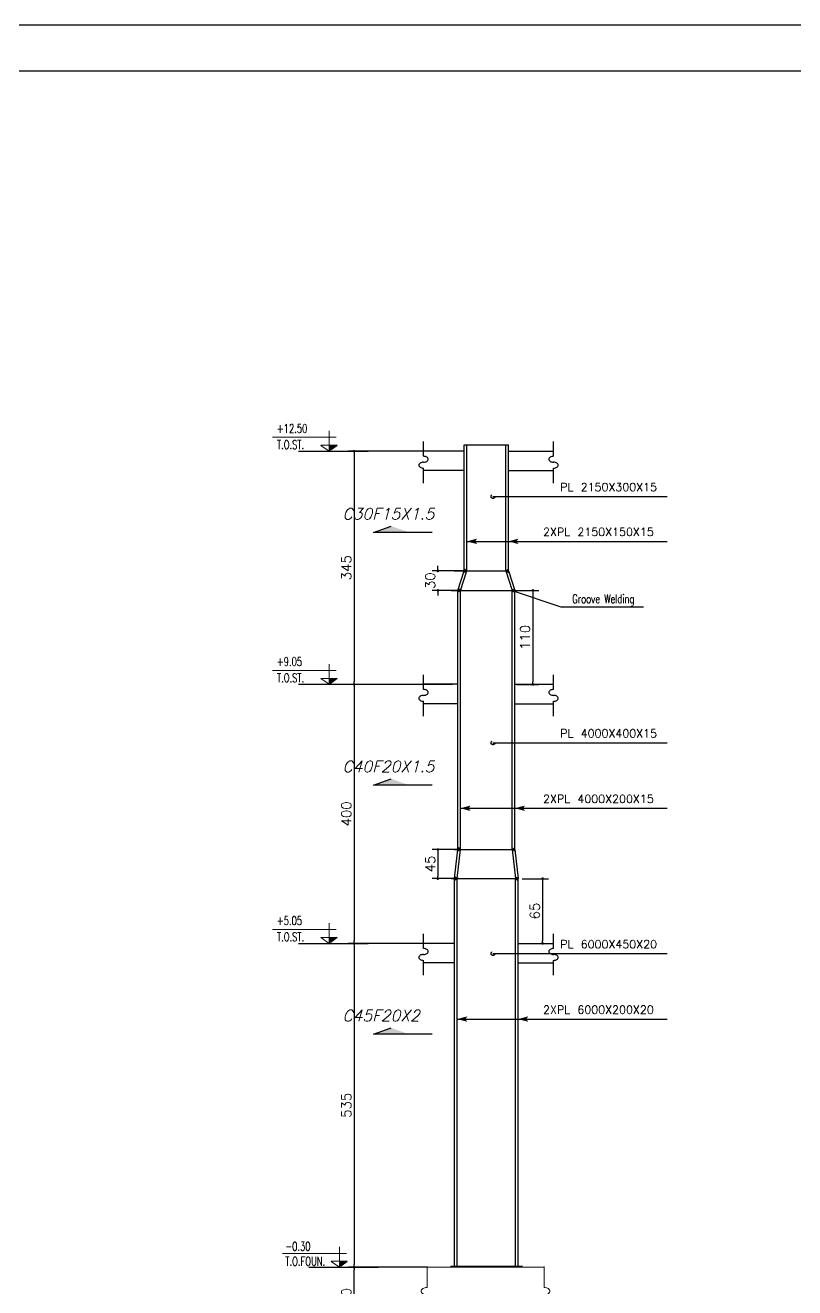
# Model space of a CAD drawing. Header units: inches. Extents: x 1387 to 2676, y -3005 to -2136.
# Drawn here: x 2524.28 to 2548.03, y -2540.62 to -2501.63 of the extents above; entities that cross this region are included whole.
import ezdxf

# ---------------------------------------------------------------- set-up
doc = ezdxf.new("R2010")
doc.units = ezdxf.units.IN
doc.header["$MEASUREMENT"] = 0
doc.linetypes.add('HIDDEN', pattern=[0.375, 0.25, -0.125])
for name, color, linetype in [('1', 1, 'Continuous'), ('1R', 1, 'Continuous'), ('2H', 2, 'HIDDEN'), ('2Y', 2, 'Continuous'), ('3', 3, 'HIDDEN'), ('3G', 3, 'Continuous'), ('COL-2', 3, 'Continuous'), ('D', 1, 'Continuous'), ('DIM', 8, 'Continuous'), ('lateral brace', 5, 'Continuous'), ('Layer4', 118, 'Continuous'), ('LEVEL', 3, 'HIDDEN'), ('TXT', 3, 'Continuous')]:
    doc.layers.add(name, color=color, linetype=linetype)
doc.layers.add('2', color=2, linetype='Continuous', lineweight=9)
doc.styles.add('ITALICT', font='italict')
doc.styles.add('ROMANC', font='TXT.shx')
doc.styles.add('ROMANS', font='ROMANS')
doc.styles.add('ROMANT', font='romant')
doc.dimstyles.new('1-100', dxfattribs={"dimtxt": 0.3, "dimasz": 0.08, "dimexe": 0.18, "dimexo": 0.0625, "dimgap": 0.09, "dimtad": 1, "dimdec": 0, "dimlfac": 1000, "dimdsep": 46, "dimtxsty": 'ROMANT', "dimblk": 'DOT', "dimcen": 0.09, "dimclrd": 1, "dimclre": 1, "dimclrt": 3, "dimadec": 0, "dimazin": 0, "dimtfac": 1, "dimtdec": 0, "dimtix": 1, "dimtofl": 0, "dimtmove": 2, "dimatfit": 3, "dimldrblk": 'DOT', "dimfxl": 1, "dimtolj": 1, "dimarcsym": 0})

# ---------------------------------------------------------------- blocks, each defined once
blk = doc.blocks.new('DOT')
at = {"layer": 'DIM', "color": 0, "linetype": 'ByBlock'}
blk.add_line((-0.5, 0), (-1, 0), dxfattribs=at)
at = {"layer": 'DIM', "color": 0, "linetype": 'ByBlock', "const_width": 0.5}
blk.add_lwpolyline([(-0.25, 0, 1), (0.25, 0, 1)], format="xyb", close=True, dxfattribs=at)
blk = doc.blocks.new('*D292')
at = {"layer": 'D', "color": 1, "lineweight": -2, "transparency": 16777216}
for p, q in [((2537.467, -2529.986), (2534.251, -2529.986)), ((2534.431, -2530.066), (2534.431, -2539.906)), ((2536.691, -2539.986), (2534.251, -2539.986))]:
    blk.add_line(p, q, dxfattribs=at)
at = {"layer": 'Defpoints', "color": 0, "transparency": 16777216}
for p in [(2537.53, -2529.986), (2534.431, -2539.986), (2536.753, -2539.986)]:
    blk.add_point(p, dxfattribs=at)
at = {"layer": 'D', "color": 1, "lineweight": -2, "transparency": 16777216, "xscale": 0.08, "yscale": 0.08, "zscale": 0.08}
for p, rotation in [((2534.431, -2529.986), 90), ((2534.431, -2539.986), 270)]:
    blk.add_blockref('DOT', p, dxfattribs=dict(at, rotation=rotation))
at = {"layer": 'D', "color": 2, "transparency": 16777216, "insert": (2534.191, -2534.986), "char_height": 0.3, "attachment_point": 5, "rotation": 90, "style": 'ROMANS'}
blk.add_mtext('\\A1;535', dxfattribs=at)
blk = doc.blocks.new('_Dot')
at = {"layer": 'DIM', "color": 0, "lineweight": -2}
blk.add_line((-0.5, 0), (-1, 0), dxfattribs=at)
at = {"layer": 'DIM', "color": 0, "const_width": 0.5}
blk.add_lwpolyline([(-0.25, 0, 1), (0.25, 0, 1)], format="xyb", close=True, dxfattribs=at)
blk = doc.blocks.new('ss')
at = {"layer": '2'}
for p, q in [((0, 0.137), (0, 0.514)), ((0, -0.137), (0, -0.674))]:
    blk.add_line(p, q, dxfattribs=at)
for points in [[(0, 0, -0.064661), (-0.043, 0.006, -0.077521), (-0.076, 0.02, -0.107173), (-0.1, 0.044, -0.145), (-0.107, 0.069, -0.145), (-0.1, 0.093, -0.107173), (-0.076, 0.117, -0.077521), (-0.043, 0.131, -0.064661), (0, 0.137, -0.064661)], [(0, -0.137, 0.064661), (0.043, -0.131, 0.077521), (0.076, -0.117, 0.107173), (0.1, -0.093, 0.145), (0.107, -0.069, 0.145), (0.1, -0.044, 0.107173), (0.076, -0.02, 0.077521), (0.043, -0.006, 0.064661), (0, 0, 0.064661)]]:
    blk.add_lwpolyline(points, format="xyb", dxfattribs=at)
blk = doc.blocks.new('*D293')
at = {"layer": 'D', "color": 1, "lineweight": -2, "transparency": 16777216}
for p, q in [((2534.873, -2539.986), (2534.251, -2539.986)), ((2534.431, -2541.706), (2534.431, -2540.066)), ((2534.908, -2541.786), (2534.251, -2541.786))]:
    blk.add_line(p, q, dxfattribs=at)
at = {"layer": 'Defpoints', "color": 0, "transparency": 16777216}
for p in [(2534.431, -2539.986), (2534.936, -2539.986), (2534.97, -2541.786)]:
    blk.add_point(p, dxfattribs=at)
at = {"layer": 'D', "color": 1, "lineweight": -2, "transparency": 16777216, "xscale": 0.08, "yscale": 0.08, "zscale": 0.08}
for p, rotation in [((2534.431, -2539.986), 90), ((2534.431, -2541.786), 270)]:
    blk.add_blockref('DOT', p, dxfattribs=dict(at, rotation=rotation))
at = {"layer": 'D', "color": 2, "transparency": 16777216, "insert": (2534.191, -2540.886), "char_height": 0.3, "attachment_point": 5, "rotation": 90, "style": 'ROMANS'}
blk.add_mtext('\\A1;80', dxfattribs=at)
blk = doc.blocks.new('*D295')
at = {"layer": 'D', "color": 1, "lineweight": -2, "transparency": 16777216}
for p, q in [((2537.467, -2521.986), (2534.251, -2521.986)), ((2534.431, -2522.066), (2534.431, -2529.906)), ((2536.691, -2529.986), (2534.251, -2529.986))]:
    blk.add_line(p, q, dxfattribs=at)
at = {"layer": 'Defpoints', "color": 0, "transparency": 16777216}
for p in [(2537.53, -2521.986), (2534.431, -2529.986), (2536.753, -2529.986)]:
    blk.add_point(p, dxfattribs=at)
at = {"layer": 'D', "color": 1, "lineweight": -2, "transparency": 16777216, "xscale": 0.08, "yscale": 0.08, "zscale": 0.08}
for p, rotation in [((2534.431, -2521.986), 90), ((2534.431, -2529.986), 270)]:
    blk.add_blockref('DOT', p, dxfattribs=dict(at, rotation=rotation))
at = {"layer": 'D', "color": 2, "transparency": 16777216, "insert": (2534.191, -2525.986), "char_height": 0.3, "attachment_point": 5, "rotation": 90, "style": 'ROMANS'}
blk.add_mtext('\\A1;400', dxfattribs=at)
blk = doc.blocks.new('*D289')
at = {"layer": 'D', "color": 1, "lineweight": -2, "transparency": 16777216}
for p, q in [((2537.467, -2514.786), (2534.251, -2514.786)), ((2534.431, -2514.866), (2534.431, -2521.906)), ((2536.691, -2521.986), (2534.251, -2521.986))]:
    blk.add_line(p, q, dxfattribs=at)
at = {"layer": 'Defpoints', "color": 0, "transparency": 16777216}
for p in [(2537.53, -2514.786), (2534.431, -2521.986), (2536.753, -2521.986)]:
    blk.add_point(p, dxfattribs=at)
at = {"layer": 'D', "color": 1, "lineweight": -2, "transparency": 16777216, "xscale": 0.08, "yscale": 0.08, "zscale": 0.08}
for p, rotation in [((2534.431, -2514.786), 90), ((2534.431, -2521.986), 270)]:
    blk.add_blockref('DOT', p, dxfattribs=dict(at, rotation=rotation))
at = {"layer": 'D', "color": 2, "transparency": 16777216, "insert": (2534.191, -2518.386), "char_height": 0.3, "attachment_point": 5, "rotation": 90, "style": 'ROMANS'}
blk.add_mtext('\\A1;345', dxfattribs=at)
blk = doc.blocks.new('*D290')
at = {"layer": 'D', "color": 1, "lineweight": -2, "transparency": 16777216}
for p, q in [((2537.666, -2527.086), (2536.838, -2527.086)), ((2537.018, -2527.166), (2537.018, -2527.906)), ((2537.655, -2527.986), (2536.838, -2527.986))]:
    blk.add_line(p, q, dxfattribs=at)
at = {"layer": 'Defpoints', "color": 0, "transparency": 16777216}
for p in [(2537.729, -2527.086, -0.001), (2537.018, -2527.986), (2537.717, -2527.986, -0.015)]:
    blk.add_point(p, dxfattribs=at)
at = {"layer": 'D', "color": 1, "lineweight": -2, "transparency": 16777216, "xscale": 0.08, "yscale": 0.08, "zscale": 0.08}
for p, rotation in [((2537.018, -2527.086), 90), ((2537.018, -2527.986), 270)]:
    blk.add_blockref('DOT', p, dxfattribs=dict(at, rotation=rotation))
at = {"layer": 'D', "color": 2, "transparency": 16777216, "insert": (2536.778, -2527.536), "char_height": 0.3, "attachment_point": 5, "rotation": 90, "style": 'ROMANS'}
blk.add_mtext('\\A1;45', dxfattribs=at)
blk = doc.blocks.new('*D291')
at = {"layer": 'D', "color": 1, "lineweight": -2, "transparency": 16777216}
for p, q in [((2539.613, -2527.987), (2540.428, -2527.987)), ((2540.248, -2528.067), (2540.248, -2529.906)), ((2539.752, -2529.986), (2540.428, -2529.986))]:
    blk.add_line(p, q, dxfattribs=at)
at = {"layer": 'Defpoints', "color": 0, "transparency": 16777216}
for p in [(2539.55, -2527.987), (2539.69, -2529.986), (2540.248, -2529.986)]:
    blk.add_point(p, dxfattribs=at)
at = {"layer": 'D', "color": 1, "lineweight": -2, "transparency": 16777216, "xscale": 0.08, "yscale": 0.08, "zscale": 0.08}
for p, rotation in [((2540.248, -2527.987), 90), ((2540.248, -2529.986), 270)]:
    blk.add_blockref('DOT', p, dxfattribs=dict(at, rotation=rotation))
at = {"layer": 'D', "color": 2, "transparency": 16777216, "insert": (2540.008, -2528.986), "char_height": 0.3, "attachment_point": 5, "rotation": 90, "style": 'ROMANS'}
blk.add_mtext('\\A1;65', dxfattribs=at)
blk = doc.blocks.new('*D297')
at = {"layer": 'D', "color": 1, "lineweight": -2, "transparency": 16777216}
for p, q in [((2539.172, -2519.085), (2540.128, -2519.085)), ((2539.948, -2519.165), (2539.948, -2521.906)), ((2539.452, -2521.986), (2540.128, -2521.986))]:
    blk.add_line(p, q, dxfattribs=at)
at = {"layer": 'Defpoints', "color": 0, "transparency": 16777216}
for p in [(2539.109, -2519.085, -0.004), (2539.39, -2521.986), (2539.948, -2521.986)]:
    blk.add_point(p, dxfattribs=at)
at = {"layer": 'D', "color": 1, "lineweight": -2, "transparency": 16777216, "xscale": 0.08, "yscale": 0.08, "zscale": 0.08}
for p, rotation in [((2539.948, -2519.085), 90), ((2539.948, -2521.986), 270)]:
    blk.add_blockref('DOT', p, dxfattribs=dict(at, rotation=rotation))
at = {"layer": 'D', "color": 2, "transparency": 16777216, "insert": (2539.708, -2520.535), "char_height": 0.3, "attachment_point": 5, "rotation": 90, "style": 'ROMANS'}
blk.add_mtext('\\A1;110', dxfattribs=at)
blk = doc.blocks.new('*D296')
at = {"layer": 'D', "color": 1, "lineweight": -2, "transparency": 16777216}
for p, q in [((2537.866, -2518.485), (2536.838, -2518.485)), ((2537.018, -2518.405), (2537.018, -2518.325)), ((2537.755, -2519.085), (2536.838, -2519.085)), ((2537.018, -2519.165), (2537.018, -2519.245))]:
    blk.add_line(p, q, dxfattribs=at)
at = {"layer": 'Defpoints', "color": 0, "transparency": 16777216}
for p in [(2537.929, -2518.485), (2537.018, -2519.085), (2537.817, -2519.085, 0.001)]:
    blk.add_point(p, dxfattribs=at)
at = {"layer": 'D', "color": 1, "lineweight": -2, "transparency": 16777216, "xscale": 0.08, "yscale": 0.08, "zscale": 0.08}
for p, rotation in [((2537.018, -2518.485), 270), ((2537.018, -2519.085), 90)]:
    blk.add_blockref('DOT', p, dxfattribs=dict(at, rotation=rotation))
at = {"layer": 'D', "color": 2, "transparency": 16777216, "insert": (2536.778, -2518.785), "char_height": 0.3, "attachment_point": 5, "rotation": 90, "style": 'ROMANS'}
blk.add_mtext('\\A1;30', dxfattribs=at)

msp = doc.modelspace()

# ---------------------------------------------------------------- hatches: boundary and pattern name
at = {"layer": '1R'}
h = msp.add_hatch(color=256, dxfattribs=at)
h.dxf.hatch_style = 1
h.paths.add_polyline_path([(2537.829621, -2518.428353), (2537.829621, -2518.485482), (2537.909621, -2518.485482)])
h.paths.add_polyline_path([(2537.909621, -2518.485482), (2537.829621, -2518.485482), (2537.812468, -2518.53694)])
h = msp.add_hatch(color=256, dxfattribs=at)
h.dxf.hatch_style = 1
h.paths.add_polyline_path([(2539.189621, -2518.428353), (2539.189621, -2518.485482), (2539.109621, -2518.485482)])
h.paths.add_polyline_path([(2539.109621, -2518.485482), (2539.189621, -2518.485482), (2539.204567, -2518.530318)])
h = msp.add_hatch(color=256, dxfattribs=at)
h.dxf.hatch_style = 1
h.paths.add_polyline_path([(2537.652648, -2519.039429), (2537.629621, -2519.085482), (2537.709621, -2519.085482)])
h.paths.add_polyline_path([(2537.709621, -2519.085482), (2537.629621, -2519.085482), (2537.629621, -2519.142611)])
h = msp.add_hatch(color=256, dxfattribs=at)
h.dxf.hatch_style = 1
h.paths.add_polyline_path([(2539.378854, -2519.037029), (2539.389621, -2519.085482), (2539.309621, -2519.085482)])
h.paths.add_polyline_path([(2539.309621, -2519.085482), (2539.389621, -2519.085482), (2539.389621, -2519.142611)])
h = msp.add_hatch(color=256, dxfattribs=at)
h.dxf.hatch_style = 1
h.paths.add_polyline_path([(2537.629621, -2527.028372), (2537.629621, -2527.085501), (2537.709621, -2527.085501)])
h.paths.add_polyline_path([(2537.709621, -2527.085501), (2537.629621, -2527.085501), (2537.623764, -2527.138215)])
h = msp.add_hatch(color=256, dxfattribs=at)
h.dxf.hatch_style = 1
h.paths.add_polyline_path([(2539.389621, -2527.028373), (2539.389621, -2527.085502), (2539.309621, -2527.085502)])
h.paths.add_polyline_path([(2539.309621, -2527.085502), (2539.389621, -2527.085502), (2539.394725, -2527.131431)])
h = msp.add_hatch(color=256, dxfattribs=at)
h.dxf.hatch_style = 1
h.paths.add_polyline_path([(2537.552648, -2527.939448), (2537.529621, -2527.985501), (2537.609621, -2527.985501)])
h.paths.add_polyline_path([(2537.609621, -2527.985501), (2537.529621, -2527.985501), (2537.529621, -2528.04263)])
h = msp.add_hatch(color=256, dxfattribs=at)
h.dxf.hatch_style = 1
h.paths.add_polyline_path([(2539.466739, -2527.939736), (2539.489621, -2527.985501), (2539.409621, -2527.985501)])
h.paths.add_polyline_path([(2539.409621, -2527.985501), (2539.489621, -2527.985501), (2539.489621, -2528.04263)])
at = {"layer": 'COL-2'}
msp.add_hatch(color=256, dxfattribs=at).paths.add_polyline_path([(2539.622112, -2539.950401), (2537.418112, -2539.950401), (2537.418112, -2539.985501), (2539.622287, -2539.985501)])

# ---------------------------------------------------------------- linework, layer by layer
at = {"layer": '1'}
for p, q in [((2538.715928, -2516.184585), (2544.091936, -2516.184585)), ((2537.909621, -2517.570257, 0.013188), (2544.091936, -2517.570256)), ((2538.715928, -2523.790642), (2544.091936, -2523.790642)), ((2537.709621, -2525.812715, 0.013615), (2544.091936, -2525.812714)), ((2538.715928, -2530.301193), (2544.091936, -2530.301193)), ((2537.609621, -2532.323265), (2544.091936, -2532.323265))]:
    msp.add_line(p, q, dxfattribs=at)
msp.add_lwpolyline([(2499.777786, -2559.680668), (2581.046137, -2559.680668), (2581.046137, -2503.047672), (2499.777786, -2503.047672)], close=True, dxfattribs=at)
at = {"layer": '1R'}
for p, q in [((2537.529621, -2518.485482, -0.006667), (2538.889621, -2518.485482, -0.006667)), ((2537.909621, -2518.485482, 0.008333), (2537.812468, -2518.53694, -0.006667)), ((2537.909621, -2518.485482, 0.008333), (2537.829621, -2518.428353, 0.008333)), ((2537.829621, -2518.485482, 0.008333), (2539.189621, -2518.485482, -0.006667)), ((2539.109621, -2518.485482, 0.008333), (2539.189621, -2518.428353, 0.008333)), ((2539.109621, -2518.485482, 0.008333), (2539.204567, -2518.530318, -0.006667)), ((2537.429621, -2519.085482, -0.006667), (2539.289621, -2519.085482, -0.005917)), ((2537.429621, -2519.085482, -0.006667), (2539.289621, -2519.085482, -0.005917)), ((2537.429621, -2519.085482, -0.006667), (2539.089621, -2519.085482, -0.005917)), ((2537.429621, -2519.085482, -0.006667), (2539.089621, -2519.085482, -0.005917)), ((2537.629621, -2519.085482, 0.009083), (2539.389621, -2519.085482, -0.005917)), ((2537.709621, -2519.085482, 0.009083), (2537.629621, -2519.142611, 0.009083)), ((2537.709621, -2519.085482, 0.024083), (2537.629621, -2519.142611, 0.024083)), ((2537.709621, -2519.085482, 0.024083), (2537.652648, -2519.039429, 0.009083)), ((2540.817743, -2519.60105, -0.006667), (2539.289621, -2519.085482, -0.005917)), ((2539.309621, -2519.085482, -0.005917), (2539.378853, -2519.037025, -0.005957)), ((2539.309621, -2519.085482, -0.005917), (2539.389621, -2519.142611, -0.005917)), ((2543.365008, -2519.60105, -0.006667), (2540.817743, -2519.60105, -0.006667)), ((2537.529621, -2527.085501), (2538.889621, -2527.085501)), ((2537.709621, -2527.085501, 0.014186), (2537.623764, -2527.138215, -0.000766)), ((2537.709621, -2527.085501, 0.014186), (2537.629621, -2527.028372, 0.014186)), ((2537.629621, -2527.085501, 0.014186), (2539.389621, -2527.085513, -0.000814)), ((2539.309621, -2527.085502, 0.014186), (2539.389621, -2527.028373, 0.014186)), ((2539.309621, -2527.085502, 0.014186), (2539.394725, -2527.131431, -0.000772)), ((2537.429621, -2527.985501), (2539.389621, -2527.985501)), ((2537.429621, -2527.985501), (2539.389621, -2527.985501)), ((2537.429621, -2527.985501), (2539.189621, -2527.985501)), ((2537.429621, -2527.985501), (2539.189621, -2527.985501)), ((2537.529621, -2527.985501), (2539.489621, -2527.985501)), ((2537.609621, -2527.985501), (2537.529621, -2528.04263)), ((2537.609621, -2527.985501, 0.015), (2537.529621, -2528.04263, 0.015)), ((2537.609621, -2527.985501, 0.015), (2537.552648, -2527.939448)), ((2539.409621, -2527.985501), (2539.466739, -2527.939736)), ((2539.409621, -2527.985501), (2539.489621, -2528.04263))]:
    msp.add_line(p, q, dxfattribs=at)
at = {"layer": '2'}
for p, q in [((2533.664451, -2514.785501), (2533.664451, -2514.161071)), ((2533.877297, -2514.357387), (2531.905644, -2514.357387)), ((2533.664451, -2514.785501), (2533.404406, -2514.605338)), ((2533.404473, -2514.600628), (2533.904559, -2514.600628)), ((2533.664451, -2521.985501), (2533.664451, -2521.361071)), ((2533.877297, -2521.557387), (2531.905644, -2521.557387)), ((2533.664451, -2521.985501), (2533.404406, -2521.805338)), ((2533.404473, -2521.800628), (2533.904559, -2521.800628)), ((2533.877297, -2529.557387), (2531.905644, -2529.557387)), ((2533.664451, -2529.985501), (2533.664451, -2529.361071)), ((2533.664451, -2529.985501), (2533.404406, -2529.805338)), ((2533.404473, -2529.800628), (2533.904559, -2529.800628)), ((2534.189538, -2539.557387), (2532.217884, -2539.557387)), ((2533.976692, -2539.985501), (2533.976692, -2539.361071)), ((2533.976692, -2539.985501), (2533.716647, -2539.805338)), ((2533.716713, -2539.800628), (2534.2168, -2539.800628)), ((2536.682603, -2539.985501), (2540.292832, -2539.985501)), ((2537.418112, -2539.950401), (2539.622112, -2539.950401))]:
    msp.add_line(p, q, dxfattribs=at)
at = {"layer": '2H'}
for p, q in [((2533.904493, -2514.605338), (2533.664451, -2514.785501)), ((2533.904493, -2521.805338), (2533.664451, -2521.985501)), ((2533.904493, -2529.805338), (2533.664451, -2529.985501)), ((2534.216733, -2539.805338), (2533.976692, -2539.985501))]:
    msp.add_line(p, q, dxfattribs=at)
at = {"layer": '2Y'}
for p, q in [((2536.572883, -2514.943948), (2536.572883, -2514.488325)), ((2540.585012, -2514.943948), (2540.585012, -2514.488325)), ((2536.572883, -2515.769895), (2536.572883, -2515.30931)), ((2540.585012, -2515.769895), (2540.585012, -2515.30931)), ((2536.572883, -2522.143948), (2536.572883, -2521.688325)), ((2540.585012, -2522.143948), (2540.585012, -2521.688325)), ((2536.572883, -2522.969895), (2536.572883, -2522.50931)), ((2540.585012, -2522.969895), (2540.585012, -2522.50931)), ((2536.572883, -2530.143948), (2536.572883, -2529.688325)), ((2540.585012, -2530.143948), (2540.585012, -2529.688325)), ((2536.572883, -2530.969895), (2536.572883, -2530.50931)), ((2540.585012, -2530.969895), (2540.585012, -2530.50931))]:
    msp.add_line(p, q, dxfattribs=at)
for centre, radius, start, end in [((2536.555638, -2515.285119), 0.15625, 104.7985041, 122.5295396), ((2536.572883, -2515.350398), 0.223769, 90, 104.7985041), ((2536.572883, -2515.167717), 0.223769, 75.2014959, 90), ((2536.572883, -2514.90286), 0.223769, 270, 284.7985041), ((2536.590129, -2515.102438), 0.15625, 57.4704604, 75.2014959), ((2536.590129, -2514.968139), 0.15625, 284.7985041, 302.5295396), ((2536.616424, -2515.061211), 0.107352, 33.0015447, 57.4704604), ((2536.616424, -2515.009366), 0.107352, 302.5295396, 326.9984553), ((2536.656338, -2515.035289), 0.059758, 360, 33.0015447), ((2536.656338, -2515.035289), 0.059758, 326.9984553, 0), ((2540.501558, -2515.035289), 0.059758, 146.9984553, 180), ((2540.501558, -2515.035289), 0.059758, 180, 213.0015447), ((2540.541472, -2515.061211), 0.107352, 122.5295396, 146.9984553), ((2540.541472, -2515.009366), 0.107352, 213.0015447, 237.4704604), ((2540.567767, -2515.102438), 0.15625, 104.7985041, 122.5295396), ((2540.567767, -2514.968139), 0.15625, 237.4704604, 255.2014959), ((2540.585012, -2515.167717), 0.223769, 90, 104.7985041), ((2540.585012, -2514.90286), 0.223769, 255.2014959, 270), ((2540.585012, -2515.350398), 0.223769, 75.2014959, 90), ((2540.602258, -2515.285119), 0.15625, 57.4704604, 75.2014959), ((2536.489429, -2515.21797), 0.059758, 146.9984553, 180), ((2536.489429, -2515.21797), 0.059758, 180, 213.0015447), ((2536.529343, -2515.243892), 0.107352, 122.5295396, 146.9984553), ((2536.529343, -2515.192048), 0.107352, 213.0015447, 237.4704604), ((2536.555638, -2515.15082), 0.15625, 237.4704604, 255.2014959), ((2536.572883, -2515.085541), 0.223769, 255.2014959, 270), ((2540.585012, -2515.085541), 0.223769, 270, 284.7985041), ((2540.602258, -2515.15082), 0.15625, 284.7985041, 302.5295396), ((2540.628553, -2515.243892), 0.107352, 33.0015447, 57.4704604), ((2540.628553, -2515.192048), 0.107352, 302.5295396, 326.9984553), ((2540.668467, -2515.21797), 0.059758, 0, 33.0015447), ((2540.668467, -2515.21797), 0.059758, 326.9984553, 0), ((2536.572883, -2522.367717), 0.223769, 75.2014959, 90), ((2536.590129, -2522.302438), 0.15625, 57.4704604, 75.2014959), ((2540.567767, -2522.302438), 0.15625, 104.7985041, 122.5295396), ((2540.585012, -2522.367717), 0.223769, 90, 104.7985041), ((2536.489429, -2522.41797), 0.059758, 146.9984553, 180), ((2536.489429, -2522.41797), 0.059758, 180, 213.0015447), ((2536.529343, -2522.443892), 0.107352, 122.5295396, 146.9984553), ((2536.529343, -2522.392048), 0.107352, 213.0015447, 237.4704604), ((2536.555638, -2522.485119), 0.15625, 104.7985041, 122.5295396), ((2536.555638, -2522.35082), 0.15625, 237.4704604, 255.2014959), ((2536.572883, -2522.550398), 0.223769, 90, 104.7985041), ((2536.572883, -2522.285541), 0.223769, 255.2014959, 270), ((2536.572883, -2522.10286), 0.223769, 270, 284.7985041), ((2536.590129, -2522.168139), 0.15625, 284.7985041, 302.5295396), ((2536.616424, -2522.261211), 0.107352, 33.0015447, 57.4704604), ((2536.616424, -2522.209366), 0.107352, 302.5295396, 326.9984553), ((2536.656338, -2522.235289), 0.059758, 360, 33.0015447), ((2536.656338, -2522.235289), 0.059758, 326.9984553, 0), ((2540.501558, -2522.235289), 0.059758, 146.9984553, 180), ((2540.501558, -2522.235289), 0.059758, 180, 213.0015447), ((2540.541472, -2522.261211), 0.107352, 122.5295396, 146.9984553), ((2540.541472, -2522.209366), 0.107352, 213.0015447, 237.4704604), ((2540.567767, -2522.168139), 0.15625, 237.4704604, 255.2014959), ((2540.585012, -2522.10286), 0.223769, 255.2014959, 270), ((2540.585012, -2522.550398), 0.223769, 75.2014959, 90), ((2540.585012, -2522.285541), 0.223769, 270, 284.7985041), ((2540.602258, -2522.485119), 0.15625, 57.4704604, 75.2014959), ((2540.602258, -2522.35082), 0.15625, 284.7985041, 302.5295396), ((2540.628553, -2522.443892), 0.107352, 33.0015447, 57.4704604), ((2540.628553, -2522.392048), 0.107352, 302.5295396, 326.9984553), ((2540.668467, -2522.41797), 0.059758, 0, 33.0015447), ((2540.668467, -2522.41797), 0.059758, 326.9984553, 0), ((2536.555638, -2530.485119), 0.15625, 104.7985041, 122.5295396), ((2536.572883, -2530.550398), 0.223769, 90, 104.7985041), ((2536.572883, -2530.367717), 0.223769, 75.2014959, 90), ((2536.572883, -2530.10286), 0.223769, 270, 284.7985041), ((2536.590129, -2530.302438), 0.15625, 57.4704604, 75.2014959), ((2536.590129, -2530.168139), 0.15625, 284.7985041, 302.5295396), ((2536.616424, -2530.261211), 0.107352, 33.0015447, 57.4704604), ((2536.616424, -2530.209366), 0.107352, 302.5295396, 326.9984553), ((2536.656338, -2530.235289), 0.059758, 360, 33.0015447), ((2536.656338, -2530.235289), 0.059758, 326.9984553, 0), ((2540.501558, -2530.235289), 0.059758, 146.9984553, 180), ((2540.501558, -2530.235289), 0.059758, 180, 213.0015447), ((2540.541472, -2530.261211), 0.107352, 122.5295396, 146.9984553), ((2540.541472, -2530.209366), 0.107352, 213.0015447, 237.4704604), ((2540.567767, -2530.302438), 0.15625, 104.7985041, 122.5295396), ((2540.567767, -2530.168139), 0.15625, 237.4704604, 255.2014959), ((2540.585012, -2530.367717), 0.223769, 90, 104.7985041), ((2540.585012, -2530.10286), 0.223769, 255.2014959, 270), ((2540.585012, -2530.550398), 0.223769, 75.2014959, 90), ((2540.602258, -2530.485119), 0.15625, 57.4704604, 75.2014959), ((2536.489429, -2530.41797), 0.059758, 146.9984553, 180), ((2536.489429, -2530.41797), 0.059758, 180, 213.0015447), ((2536.529343, -2530.443892), 0.107352, 122.5295396, 146.9984553), ((2536.529343, -2530.392048), 0.107352, 213.0015447, 237.4704604), ((2536.555638, -2530.35082), 0.15625, 237.4704604, 255.2014959), ((2536.572883, -2530.285541), 0.223769, 255.2014959, 270), ((2540.585012, -2530.285541), 0.223769, 270, 284.7985041), ((2540.602258, -2530.35082), 0.15625, 284.7985041, 302.5295396), ((2540.628553, -2530.443892), 0.107352, 33.0015447, 57.4704604), ((2540.628553, -2530.392048), 0.107352, 302.5295396, 326.9984553), ((2540.668467, -2530.41797), 0.059758, 0, 33.0015447), ((2540.668467, -2530.41797), 0.059758, 326.9984553, 0)]:
    msp.add_arc(centre, radius, start, end, dxfattribs=at)
at = {"layer": '3'}
for centre in [(2538.715928, -2516.184585), (2538.715928, -2523.790642), (2538.715928, -2530.301193)]:
    msp.add_circle(centre, 0.06, dxfattribs=at)
for points in [[(2533.664451, -2514.785501), (2533.904493, -2514.605338), (2533.664451, -2514.605338)], [(2537.909621, -2517.570257, 0.013188), (2538.166857, -2517.570257, 0.013188), (2538.223256, -2517.486201, 0.013188)], [(2537.909621, -2517.570257, 0.013188), (2538.166857, -2517.570257, 0.013188), (2538.223256, -2517.654313, 0.013188)], [(2539.189618, -2517.570256, -0.011416), (2539.446854, -2517.570256, -0.011416), (2539.503253, -2517.4862, -0.011416)], [(2539.189618, -2517.570256, -0.011416), (2539.446854, -2517.570256, -0.011416), (2539.503253, -2517.654312, -0.011416)], [(2533.664451, -2521.985501), (2533.904493, -2521.805338), (2533.664451, -2521.805338)], [(2537.709621, -2525.812715, 0.013615), (2537.966857, -2525.812715, 0.013615), (2538.023256, -2525.728659, 0.013615)], [(2537.709621, -2525.812715, 0.013615), (2537.966857, -2525.812715, 0.013615), (2538.023256, -2525.896771, 0.013615)], [(2539.389621, -2525.812714, -0.001385), (2539.646857, -2525.812714, -0.001385), (2539.703256, -2525.728658, -0.001385)], [(2539.389621, -2525.812714, -0.001385), (2539.646857, -2525.812714, -0.001385), (2539.703256, -2525.89677, -0.001385)], [(2533.664451, -2529.985501), (2533.904493, -2529.805338), (2533.664451, -2529.805338)], [(2537.609621, -2532.323265), (2537.866857, -2532.323265), (2537.923256, -2532.239209)], [(2539.489621, -2532.323265), (2539.746857, -2532.323265), (2539.803256, -2532.239209)], [(2537.609621, -2532.323265), (2537.866857, -2532.323265), (2537.923256, -2532.407321)], [(2539.489621, -2532.323265), (2539.746857, -2532.323265), (2539.803256, -2532.407321)], [(2533.976692, -2539.985501), (2534.216733, -2539.805338), (2533.976692, -2539.805338)]]:
    msp.add_solid(points, dxfattribs=at)
at = {"layer": '3G'}
for p, q in [((2537.829621, -2514.585501), (2539.189621, -2514.585501)), ((2537.829621, -2518.485482, 0.015), (2537.829621, -2514.585501, 0.015)), ((2537.909621, -2518.485482, 0.015), (2537.909621, -2514.585501, 0.015)), ((2539.109621, -2518.485482), (2539.109621, -2514.585501)), ((2539.189621, -2518.485482), (2539.189621, -2514.585501)), ((2537.829621, -2514.785501), (2536.572883, -2514.785501)), ((2539.189621, -2514.785501), (2540.585012, -2514.785501)), ((2537.829621, -2515.385501), (2536.572883, -2515.385501)), ((2539.189621, -2515.385501), (2540.585012, -2515.385501)), ((2535.031489, -2517.292119), (2535.575422, -2517.098552)), ((2536.834369, -2517.292119), (2535.031489, -2517.292119)), ((2537.629621, -2519.085482, 0.009083), (2537.829621, -2518.485482, -0.006667)), ((2537.709621, -2519.085482, 0.009083), (2537.909621, -2518.485482, -0.006667)), ((2539.109621, -2518.485482, -0.006667), (2539.309621, -2519.085482, -0.005917)), ((2539.189621, -2518.485482, -0.006667), (2539.389621, -2519.085482, -0.005917)), ((2537.629621, -2527.085501, 0.014186), (2537.629621, -2519.085482, 0.009083)), ((2537.709621, -2527.085501, 0.014186), (2537.709621, -2519.085482, 0.009083)), ((2539.309621, -2527.085512, -0.000814), (2539.309621, -2519.085482, -0.005917)), ((2539.389621, -2527.085513, -0.000814), (2539.389621, -2519.085482, -0.005917)), ((2537.629621, -2521.985501), (2536.572883, -2521.985501)), ((2539.389621, -2521.985501), (2540.585012, -2521.985501)), ((2537.629621, -2522.585501), (2536.572883, -2522.585501)), ((2539.389621, -2522.585501), (2540.585012, -2522.585501)), ((2535.031489, -2525.095741), (2535.575422, -2524.902174)), ((2536.834369, -2525.095741), (2535.031489, -2525.095741)), ((2537.529621, -2527.985501), (2537.629621, -2527.085501, -0.000814)), ((2537.609621, -2527.985501), (2537.709621, -2527.085501, -0.000814)), ((2539.309621, -2527.085502, -0.000814), (2539.409621, -2527.985501)), ((2539.389621, -2527.085502, -0.000814), (2539.489621, -2527.985501)), ((2537.529621, -2539.950401), (2537.529621, -2527.985501)), ((2537.609621, -2539.950401), (2537.609621, -2527.985501)), ((2539.409621, -2539.950401), (2539.409621, -2527.985501)), ((2539.409621, -2539.950401), (2539.409621, -2527.985501)), ((2539.489621, -2539.950401), (2539.489621, -2527.985501)), ((2537.529621, -2529.985501), (2536.572883, -2529.985501)), ((2539.489621, -2529.985501), (2540.585012, -2529.985501)), ((2537.529621, -2530.585501), (2536.572883, -2530.585501)), ((2539.489621, -2530.585501), (2540.585012, -2530.585501)), ((2535.031489, -2532.789674), (2535.575422, -2532.596107)), ((2536.834369, -2532.789674), (2535.031489, -2532.789674))]:
    msp.add_line(p, q, dxfattribs=at)
for points in [[(2535.031489, -2517.292119), (2535.575422, -2517.098552), (2535.575422, -2517.292119)], [(2536.119355, -2517.292119), (2535.575422, -2517.098552), (2535.575422, -2517.292119)], [(2535.031489, -2525.095741), (2535.575422, -2524.902174), (2535.575422, -2525.095741)], [(2536.119355, -2525.095741), (2535.575422, -2524.902174), (2535.575422, -2525.095741)], [(2535.031489, -2532.789674), (2535.575422, -2532.596107), (2535.575422, -2532.789674)], [(2536.119355, -2532.789674), (2535.575422, -2532.596107), (2535.575422, -2532.789674)]]:
    msp.add_solid(points, dxfattribs=at)
at = {"layer": 'COL-2'}
msp.add_line((2537.418112, -2539.950401), (2537.418112, -2539.985501), dxfattribs=at)
at = {"layer": 'D'}
for p, q in [((2532.714778, -2514.785501), (2534.865139, -2514.785501)), ((2532.714778, -2521.985501), (2534.865139, -2521.985501)), ((2532.714778, -2529.985501), (2534.865139, -2529.985501)), ((2533.027018, -2539.985501), (2535.177379, -2539.985501))]:
    msp.add_line(p, q, dxfattribs=at)
at = {"layer": 'DIM'}
msp.add_lwpolyline([(2498.361961, -2561.096493), (2582.461961, -2561.096493), (2582.461961, -2501.631847), (2498.361961, -2501.631847)], close=True, dxfattribs=at)
at = {"layer": 'lateral brace'}
msp.add_lwpolyline([(2498.361961, -2561.096493), (2582.461961, -2561.096493), (2582.461961, -2501.631847), (2498.361961, -2501.631847)], close=True, dxfattribs=at)
at = {"layer": 'Layer4'}
msp.add_lwpolyline([(2582.461961, -2501.631847), (2498.361961, -2501.631847), (2498.361961, -2561.096493), (2582.461961, -2561.096493)], close=True, dxfattribs=at)

# ---------------------------------------------------------------- block references
at = {"layer": 'TXT', "yscale": 1.7, "zscale": 1.7}
for p, xscale in [((2536.68263, -2540.840983), 1.7), ((2540.292738, -2540.840983), -1.7)]:
    msp.add_blockref('ss', p, dxfattribs=dict(at, xscale=xscale))

# ---------------------------------------------------------------- texts
at = {"layer": '2Y', "style": 'ROMANC'}
for s, p in [('PL 2150X300X15', (2540.792043, -2516.018927)), ('2XPL 2150X150X15', (2540.262272, -2517.404599)), ('PL 4000X400X15', (2540.792043, -2523.624985)), ('2XPL 4000X200X15', (2540.262272, -2525.647057)), ('PL 6000X450X20', (2540.792043, -2530.135536)), ('2XPL 6000X200X20', (2540.262272, -2532.157608))]:
    msp.add_text(s, height=0.24999931, dxfattribs=at).set_placement(p)
at = {"layer": '3G', "style": 'ITALICT'}
for s, p in [('C30F15X1.5', (2534.069881, -2516.89455)), ('C40F20X1.5', (2534.069881, -2524.698172)), ('C45F20X2', (2534.069881, -2532.392105))]:
    msp.add_text(s, height=0.35, dxfattribs=at).set_placement(p)
at = {"layer": 'LEVEL', "style": 'ROMANS', "width": 0.7}
for s, p in [('+12.50', (2532.046442, -2514.217753)), ('T.O.ST.  ', (2532.046442, -2514.719)), ('Groove Welding', (2541.161555, -2519.479486, -0.006667)), ('+9.05', (2532.046442, -2521.417753)), ('T.O.ST.  ', (2532.046442, -2521.919)), ('+5.05', (2532.046442, -2529.417753)), ('T.O.ST.  ', (2532.046442, -2529.919)), ('-0.30', (2532.306541, -2539.476449)), ('T.O.FOUN.', (2532.306541, -2539.9403))]:
    msp.add_text(s, height=0.27, dxfattribs=at).set_placement(p)

# ---------------------------------------------------------------- dimensions: what is measured, and where the dimension line sits
at = {"layer": 'D'}
for base, p1, p2, text, picture, middle in [((2534.431057, -2521.985501), (2537.529621, -2514.785501), (2536.753072, -2521.985501), '345', '*D289', (2534.191057, -2518.385501)), ((2537.017822, -2519.085482, 0.023333), (2537.928884, -2518.485482, 0.023333), (2537.817321, -2519.085482, 0.024083), '30', '*D296', (2536.777822, -2518.785482, 0.023333)), ((2539.947572, -2521.985501), (2539.109463, -2519.085482, -0.003529), (2539.389621, -2521.985501), '110', '*D297', (2539.707572, -2520.535492)), ((2534.431057, -2529.985501), (2537.529621, -2521.985501), (2536.753072, -2529.985501), '400', '*D295', (2534.191057, -2525.985501)), ((2537.017822, -2527.985501, 0.03), (2537.728884, -2527.085501, 0.029186), (2537.717321, -2527.985501, 0.015), '45', '*D290', (2536.777822, -2527.535501, 0.03)), ((2540.247572, -2529.985501), (2539.550182, -2527.98734), (2539.689621, -2529.985501), '65', '*D291', (2540.007572, -2528.986421)), ((2534.431057, -2539.985501), (2537.529621, -2529.985501), (2536.753072, -2539.985501), '535', '*D292', (2534.191057, -2534.985501)), ((2534.431057, -2539.985501), (2534.970047, -2541.785501), (2534.935717, -2539.985501), '80', '*D293', (2534.191057, -2540.885501))]:
    dim = msp.add_linear_dim(base=base, p1=p1, p2=p2, angle=90, text=text, dimstyle='1-100', override={"dimtxsty": 'ROMANS', "dimclrt": 2, "dimtmove": 1}, dxfattribs=at)
    dim.commit()
    dim.dimension.update_dxf_attribs({"geometry": picture, "text_midpoint": middle})

doc.saveas('drawing.dxf')
